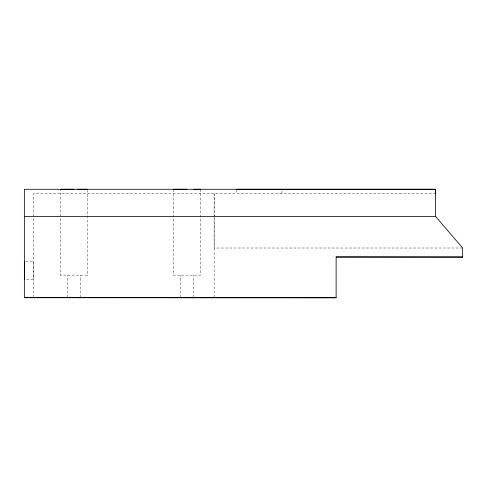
<?xml version="1.0" encoding="UTF-8"?>
<svg xmlns="http://www.w3.org/2000/svg" width="487" height="487" viewBox="0 0 487 487"><rect width="100%" height="100%" fill="white"/><g stroke="black" fill="none" stroke-linecap="round" stroke-linejoin="round"><path stroke-width="0.37" stroke-dasharray="2.44 1.83" d="M33.39 297.618L33.396 193.771L435.536 193.783M87.617 190.015L87.617 275.118L60.504 275.118L60.504 190.015M67.273 297.636L67.516 275.118M80.836 297.679L80.605 275.118M173.469 189.26L173.469 275.118L200.577 275.118L200.577 189.26M180.245 297.685L180.245 275.118M193.796 297.685L193.802 275.118M214.128 297.618L214.134 193.771M236.725 190.003L236.725 193.765M281.912 193.777L281.912 190.003M462.65 248.011L214.134 248.011L214.134 217.135M25.866 261.47L33.396 261.47L33.396 279.544L25.866 279.544M60.504 275.118L60.966 275.118M87.155 275.118L87.617 275.118M214.134 193.789L214.134 216.38"/><path stroke-width="0.73" d="M462.65 257.045L462.65 248.011L435.536 216.38L435.536 189.279L24.356 189.279L24.356 297.715L336.127 297.746L336.133 256.99L462.65 257.045L336.133 256.99M435.536 193.783L435.536 189.266L236.725 189.266M182.229 297.685L180.239 297.66L181.152 297.685M192.889 297.685L193.796 297.685L191.811 297.685M60.504 189.273L74.061 189.254M77.567 189.26L87.617 189.254M173.469 189.273L187.02 189.254M193.802 189.26L200.577 189.26M24.356 216.38L435.536 216.38M33.39 297.636L66.055 297.612M69.264 297.673L67.279 297.679L70.67 297.673M24.35 297.618L336.127 297.746M24.356 261.47L24.356 279.544M80.836 297.679L78.851 297.679L80.836 297.679"/></g></svg>
